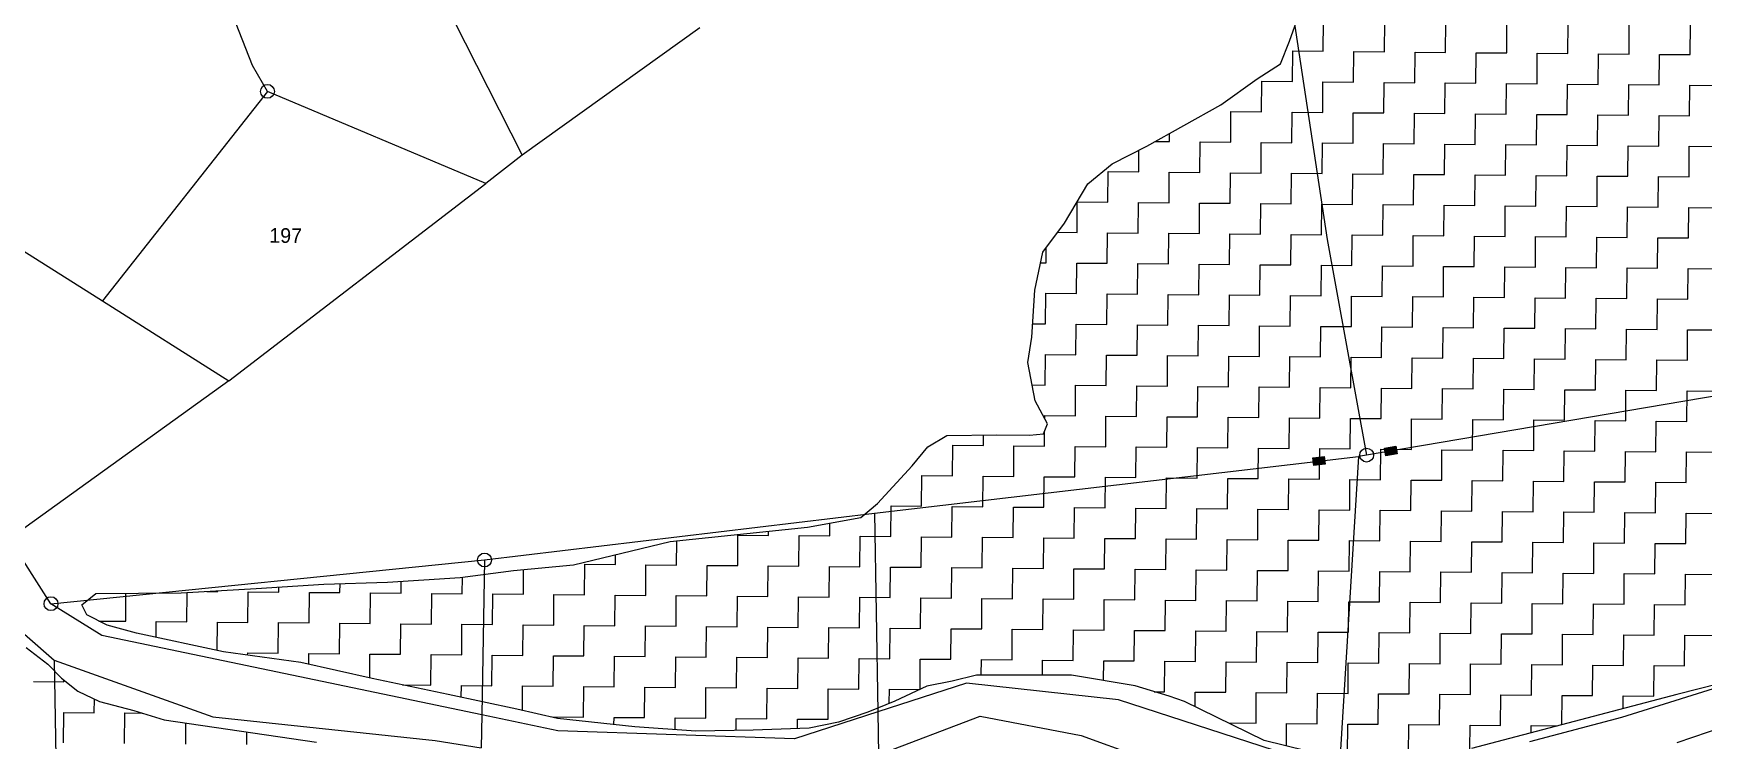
# Model space of a CAD drawing. Header units: metres. Extents: x 286188 to 288650, y 2015524 to 2018848.
# Drawn here: x 286544 to 287074, y 2016161 to 2016385 of the extents above; entities that cross this region are included whole.
import ezdxf
from ezdxf.enums import TextEntityAlignment as Align

# ---------------------------------------------------------------- set-up
doc = ezdxf.new("R2010")
doc.units = ezdxf.units.M
doc.header["$MEASUREMENT"] = 0
for name, color, linetype in [('OTHERS', 1, 'Continuous'), ('POLY_HATCH', 12, 'Continuous'), ('POLY_PARCEL', 6, 'Continuous'), ('POLY_WATER', 4, 'Continuous'), ('TEXT_PARCEL', 7, 'Continuous')]:
    doc.layers.add(name, color=color, linetype=linetype)
doc.styles.add('TEXT_MAP', font='', dxfattribs={"height": 1.8})
doc.styles.get('TEXT_MAP').set_extended_font_data('Kruti Dev 050')

msp = doc.modelspace()

# ---------------------------------------------------------------- hatches: boundary and pattern name
for points in [[(286976.59, 2016251.52), (286976.17, 2016253.98), (286972.62, 2016253.37), (286973.04, 2016250.92)], [(286949.86, 2016250.26), (286950.15, 2016247.79), (286953.72, 2016248.21), (286953.43, 2016250.68)]]:
    msp.add_hatch(color=256).paths.add_polyline_path(points)

# ---------------------------------------------------------------- linework, layer by layer
for points in [[(286972.62, 2016253.37), (286976.17, 2016253.98), (286976.59, 2016251.52), (286973.04, 2016250.92)], [(286953.72, 2016248.21), (286950.15, 2016247.79), (286949.86, 2016250.26), (286953.43, 2016250.68)]]:
    msp.add_lwpolyline(points, close=True)
for centre in [(286618.34, 2016366.5), (286966.91, 2016251.14), (286687.21, 2016217.87), (286549.71, 2016204)]:
    msp.add_circle(centre, 2.2)
at = {"layer": 'OTHERS'}
for p, q in [((286686.35, 2016168.74), (286686.16, 2016158.3)), ((286811.9, 2016169.67), (286812.13, 2016156.07))]:
    msp.add_line(p, q, dxfattribs=at)
at = {"layer": 'POLY_HATCH'}
for p, q in [((286942.44, 2016382.47), (286945.34, 2016390.51)), ((286939.55, 2016375.24), (286942.44, 2016382.47)), ((286932.25, 2016370.47), (286939.55, 2016375.24)), ((286920.7, 2016362.19), (286932.25, 2016370.47)), ((286897.18, 2016349.1), (286920.7, 2016362.19)), ((286886.24, 2016343.55), (286897.18, 2016349.1)), ((286878.52, 2016337.17), (286886.24, 2016343.55)), ((286871.14, 2016324.74), (286878.52, 2016337.17)), ((286864.2, 2016315.52), (286871.14, 2016324.74)), ((286861.67, 2016303.45), (286864.2, 2016315.52)), ((286860.73, 2016288.54), (286861.67, 2016303.45)), ((286859.44, 2016280.49), (286860.73, 2016288.54)), ((286861.76, 2016268.37), (286859.44, 2016280.49)), ((286865.72, 2016261.07), (286861.76, 2016268.37)), ((286860.04, 2016257.5), (286864.48, 2016257.86)), ((286864.48, 2016257.86), (286865.72, 2016261.07)), ((286822.83, 2016247.75), (286827.73, 2016253.75)), ((286827.73, 2016253.75), (286833.82, 2016257.33)), ((286833.82, 2016257.33), (286849.55, 2016257.59)), ((286849.55, 2016257.59), (286860.04, 2016257.5)), ((286811.83, 2016235.75), (286822.83, 2016247.75)), ((286789.57, 2016228.29), (286806.55, 2016231.36)), ((286806.55, 2016231.36), (286811.83, 2016235.75)), ((286746.1, 2016223.76), (286789.57, 2016228.29)), ((286715.37, 2016216.38), (286746.1, 2016223.76)), ((286696.39, 2016214.53), (286715.37, 2016216.38)), ((286614.83, 2016208.82), (286636.23, 2016210.24)), ((286636.23, 2016210.24), (286656.41, 2016210.86)), ((286656.41, 2016210.86), (286679.42, 2016212.27)), ((286679.42, 2016212.27), (286696.39, 2016214.53)), ((286559.51, 2016203.67), (286563.98, 2016207.26)), ((286563.98, 2016207.26), (286591.02, 2016207.42)), ((286591.02, 2016207.42), (286614.83, 2016208.82)), ((286561.1, 2016200.43), (286559.51, 2016203.67)), ((286567.52, 2016197.15), (286561.1, 2016200.43)), ((286576.78, 2016194.64), (286567.52, 2016197.15)), ((286604.38, 2016188.75), (286576.78, 2016194.64)), ((286541.87, 2016190.15), (286548.68, 2016184.85)), ((286548.68, 2016184.85), (286553.07, 2016180.37)), ((286628.96, 2016185.31), (286604.38, 2016188.75)), ((286651.51, 2016180.26), (286628.96, 2016185.31)), ((286553.07, 2016180.37), (286558.28, 2016176.29)), ((286675.67, 2016175.21), (286651.51, 2016180.26)), ((286835.49, 2016179.41), (286827.41, 2016177.87)), ((286843.17, 2016181.35), (286835.49, 2016179.41)), ((286873.32, 2016181.35), (286843.17, 2016181.35)), ((286893.46, 2016177.95), (286873.32, 2016181.35)), ((287079.07, 2016178.69), (287065.32, 2016175.18)), ((286558.28, 2016176.29), (286565.11, 2016173.01)), ((286565.11, 2016173.01), (286575.98, 2016170.08)), ((286697.42, 2016170.57), (286675.67, 2016175.21)), ((286817.28, 2016173.12), (286808.77, 2016169.57)), ((286827.41, 2016177.87), (286817.28, 2016173.12)), ((286904.33, 2016174.62), (286893.46, 2016177.95)), ((286909.15, 2016172.97), (286904.33, 2016174.62)), ((286934.46, 2016160.64), (286909.15, 2016172.97)), ((287065.32, 2016175.18), (287000.2, 2016158.03)), ((286575.98, 2016170.08), (286585.64, 2016167.17)), ((286710.3, 2016167.63), (286697.42, 2016170.57)), ((286734.89, 2016164.99), (286710.3, 2016167.63)), ((286808.77, 2016169.57), (286799.46, 2016166.43)), ((286585.64, 2016167.17), (286633.91, 2016160.12)), ((286754.25, 2016163.61), (286734.89, 2016164.99)), ((286772.41, 2016163.85), (286754.25, 2016163.61)), ((286790.17, 2016164.49), (286772.41, 2016163.85)), ((286799.46, 2016166.43), (286790.17, 2016164.49)), ((286947.75, 2016157.29), (286934.46, 2016160.64))]:
    msp.add_line(p, q, dxfattribs=at)
at = {"layer": 'POLY_HATCH', "linetype": 'Continuous'}
for p, q in [((286953.16, 2016379.22), (286953.25, 2016388.91)), ((286972.55, 2016379.04), (286972.64, 2016388.74)), ((286991.94, 2016378.87), (286992.03, 2016388.56)), ((287011.33, 2016378.69), (287011.42, 2016388.39)), ((287030.72, 2016378.52), (287030.81, 2016388.21)), ((287050.11, 2016378.34), (287050.2, 2016388.04)), ((287069.5, 2016378.17), (287069.59, 2016387.86)), ((286943.38, 2016369.61), (286943.47, 2016379.31)), ((286943.47, 2016379.31), (286953.16, 2016379.22)), ((286962.77, 2016369.44), (286962.86, 2016379.13)), ((286962.86, 2016379.13), (286972.55, 2016379.04)), ((286982.16, 2016369.26), (286982.25, 2016378.96)), ((286982.25, 2016378.96), (286991.94, 2016378.87)), ((287001.55, 2016369.09), (287001.63, 2016378.78)), ((287001.63, 2016378.78), (287011.33, 2016378.69)), ((287020.94, 2016368.91), (287021.02, 2016378.6)), ((287021.02, 2016378.6), (287030.72, 2016378.52)), ((287040.33, 2016368.73), (287040.41, 2016378.43)), ((287040.41, 2016378.43), (287050.11, 2016378.34)), ((287059.72, 2016368.56), (287059.8, 2016378.25)), ((287059.8, 2016378.25), (287069.5, 2016378.17)), ((286933.6, 2016360), (286933.68, 2016369.7)), ((286933.68, 2016369.7), (286943.38, 2016369.61)), ((286952.99, 2016359.83), (286953.07, 2016369.52)), ((286953.07, 2016369.52), (286962.77, 2016369.44)), ((286972.38, 2016359.65), (286972.46, 2016369.35)), ((286972.46, 2016369.35), (286982.16, 2016369.26)), ((286991.76, 2016359.48), (286991.85, 2016369.17)), ((286991.85, 2016369.17), (287001.55, 2016369.09)), ((287011.15, 2016359.3), (287011.24, 2016369)), ((287011.24, 2016369), (287020.94, 2016368.91)), ((287030.54, 2016359.13), (287030.63, 2016368.82)), ((287030.63, 2016368.82), (287040.33, 2016368.73)), ((287049.93, 2016358.95), (287050.02, 2016368.65)), ((287050.02, 2016368.65), (287059.72, 2016368.56)), ((287069.32, 2016358.78), (287069.41, 2016368.47)), ((287069.41, 2016368.47), (287079.11, 2016368.38)), ((286923.81, 2016350.4), (286923.9, 2016360.09)), ((286923.9, 2016360.09), (286933.6, 2016360)), ((286943.2, 2016350.22), (286943.29, 2016359.92)), ((286943.29, 2016359.92), (286952.99, 2016359.83)), ((286962.59, 2016350.05), (286962.68, 2016359.74)), ((286962.68, 2016359.74), (286972.38, 2016359.65)), ((286981.98, 2016349.87), (286982.07, 2016359.57)), ((286982.07, 2016359.57), (286991.76, 2016359.48)), ((287001.37, 2016349.7), (287001.46, 2016359.39)), ((287001.46, 2016359.39), (287011.15, 2016359.3)), ((287020.76, 2016349.52), (287020.85, 2016359.22)), ((287020.85, 2016359.22), (287030.54, 2016359.13)), ((287040.15, 2016349.35), (287040.24, 2016359.04)), ((287040.24, 2016359.04), (287049.93, 2016358.95)), ((287059.54, 2016349.17), (287059.63, 2016358.86)), ((287059.63, 2016358.86), (287069.32, 2016358.78)), ((286904.42, 2016350.57), (286904.45, 2016353.14)), ((286894.64, 2016340.96), (286894.7, 2016347.84)), ((286899.9, 2016350.61), (286904.42, 2016350.57)), ((286914.03, 2016340.79), (286914.12, 2016350.48)), ((286914.12, 2016350.48), (286923.81, 2016350.4)), ((286933.42, 2016340.61), (286933.51, 2016350.31)), ((286933.51, 2016350.31), (286943.2, 2016350.22)), ((286952.81, 2016340.44), (286952.9, 2016350.13)), ((286952.9, 2016350.13), (286962.59, 2016350.05)), ((286972.2, 2016340.26), (286972.29, 2016349.96)), ((286972.29, 2016349.96), (286981.98, 2016349.87)), ((286991.59, 2016340.09), (286991.68, 2016349.78)), ((286991.68, 2016349.78), (287001.37, 2016349.7)), ((287010.98, 2016339.91), (287011.07, 2016349.61)), ((287011.07, 2016349.61), (287020.76, 2016349.52)), ((287030.37, 2016339.74), (287030.46, 2016349.43)), ((287030.46, 2016349.43), (287040.15, 2016349.35)), ((287049.76, 2016339.56), (287049.85, 2016349.26)), ((287049.85, 2016349.26), (287059.54, 2016349.17)), ((287069.15, 2016339.39), (287069.24, 2016349.08)), ((287069.24, 2016349.08), (287078.93, 2016348.99)), ((286884.86, 2016331.36), (286884.95, 2016341.05)), ((286884.95, 2016341.05), (286894.64, 2016340.96)), ((286904.25, 2016331.18), (286904.34, 2016340.88)), ((286904.34, 2016340.88), (286914.03, 2016340.79)), ((286923.64, 2016331.01), (286923.73, 2016340.7)), ((286923.73, 2016340.7), (286933.42, 2016340.61)), ((286943.03, 2016330.83), (286943.12, 2016340.53)), ((286943.12, 2016340.53), (286952.81, 2016340.44)), ((286962.42, 2016330.66), (286962.51, 2016340.35)), ((286962.51, 2016340.35), (286972.2, 2016340.26)), ((286981.81, 2016330.48), (286981.89, 2016340.18)), ((286981.89, 2016340.18), (286991.59, 2016340.09)), ((287001.2, 2016330.31), (287001.28, 2016340)), ((287001.28, 2016340), (287010.98, 2016339.91)), ((287020.59, 2016330.13), (287020.67, 2016339.83)), ((287020.67, 2016339.83), (287030.37, 2016339.74)), ((287039.98, 2016329.96), (287040.06, 2016339.65)), ((287040.06, 2016339.65), (287049.76, 2016339.56)), ((287059.37, 2016329.78), (287059.45, 2016339.48)), ((287059.45, 2016339.48), (287069.15, 2016339.39)), ((286875.08, 2016321.75), (286875.16, 2016331.44)), ((286875.16, 2016331.44), (286884.86, 2016331.36)), ((286894.47, 2016321.57), (286894.55, 2016331.27)), ((286894.55, 2016331.27), (286904.25, 2016331.18)), ((286913.86, 2016321.4), (286913.94, 2016331.09)), ((286913.94, 2016331.09), (286923.64, 2016331.01)), ((286933.25, 2016321.22), (286933.33, 2016330.92)), ((286933.33, 2016330.92), (286943.03, 2016330.83)), ((286952.64, 2016321.05), (286952.72, 2016330.74)), ((286952.72, 2016330.74), (286962.42, 2016330.66)), ((286972.02, 2016320.87), (286972.11, 2016330.57)), ((286972.11, 2016330.57), (286981.81, 2016330.48)), ((286991.41, 2016320.7), (286991.5, 2016330.39)), ((286991.5, 2016330.39), (287001.2, 2016330.31)), ((287010.8, 2016320.52), (287010.89, 2016330.22)), ((287010.89, 2016330.22), (287020.59, 2016330.13)), ((287030.19, 2016320.35), (287030.28, 2016330.04)), ((287030.28, 2016330.04), (287039.98, 2016329.96)), ((287049.58, 2016320.17), (287049.67, 2016329.87)), ((287049.67, 2016329.87), (287059.37, 2016329.78)), ((287068.97, 2016320), (287069.06, 2016329.69)), ((287069.06, 2016329.69), (287078.76, 2016329.61)), ((286868.93, 2016321.81), (286875.08, 2016321.75)), ((286884.68, 2016311.97), (286884.77, 2016321.66)), ((286884.77, 2016321.66), (286894.47, 2016321.57)), ((286904.07, 2016311.79), (286904.16, 2016321.49)), ((286904.16, 2016321.49), (286913.86, 2016321.4)), ((286923.46, 2016311.62), (286923.55, 2016321.31)), ((286923.55, 2016321.31), (286933.25, 2016321.22)), ((286865.29, 2016312.14), (286865.34, 2016317.04)), ((286942.85, 2016311.44), (286942.94, 2016321.14)), ((286942.94, 2016321.14), (286952.64, 2016321.05)), ((286962.24, 2016311.27), (286962.33, 2016320.96)), ((286962.33, 2016320.96), (286972.02, 2016320.87)), ((286981.63, 2016311.09), (286981.72, 2016320.79)), ((286981.72, 2016320.79), (286991.41, 2016320.7)), ((287001.02, 2016310.92), (287001.11, 2016320.61)), ((287001.11, 2016320.61), (287010.8, 2016320.52)), ((287020.41, 2016310.74), (287020.5, 2016320.44)), ((287020.5, 2016320.44), (287030.19, 2016320.35)), ((287039.8, 2016310.57), (287039.89, 2016320.26)), ((287039.89, 2016320.26), (287049.58, 2016320.17)), ((287059.19, 2016310.39), (287059.28, 2016320.09)), ((287059.28, 2016320.09), (287068.97, 2016320)), ((286863.49, 2016312.16), (286865.29, 2016312.14)), ((286874.9, 2016302.36), (286874.99, 2016312.05)), ((286874.99, 2016312.05), (286884.68, 2016311.97)), ((286894.29, 2016302.18), (286894.38, 2016311.88)), ((286894.38, 2016311.88), (286904.07, 2016311.79)), ((286913.68, 2016302.01), (286913.77, 2016311.7)), ((286913.77, 2016311.7), (286923.46, 2016311.62)), ((286933.07, 2016301.83), (286933.16, 2016311.53)), ((286933.16, 2016311.53), (286942.85, 2016311.44)), ((286952.46, 2016301.66), (286952.55, 2016311.35)), ((286952.55, 2016311.35), (286962.24, 2016311.27)), ((286971.85, 2016301.48), (286971.94, 2016311.18)), ((286971.94, 2016311.18), (286981.63, 2016311.09)), ((286991.24, 2016301.31), (286991.33, 2016311)), ((286991.33, 2016311), (287001.02, 2016310.92)), ((287010.63, 2016301.13), (287010.72, 2016310.83)), ((287010.72, 2016310.83), (287020.41, 2016310.74)), ((287030.02, 2016300.96), (287030.11, 2016310.65)), ((287030.11, 2016310.65), (287039.8, 2016310.57)), ((287049.41, 2016300.78), (287049.5, 2016310.48)), ((287049.5, 2016310.48), (287059.19, 2016310.39)), ((287068.8, 2016300.61), (287068.89, 2016310.3)), ((287068.89, 2016310.3), (287078.58, 2016310.22)), ((286865.12, 2016292.75), (286865.21, 2016302.45)), ((286865.21, 2016302.45), (286874.9, 2016302.36)), ((286884.51, 2016292.58), (286884.6, 2016302.27)), ((286884.6, 2016302.27), (286894.29, 2016302.18)), ((286903.9, 2016292.4), (286903.99, 2016302.1)), ((286903.99, 2016302.1), (286913.68, 2016302.01)), ((286923.29, 2016292.23), (286923.38, 2016301.92)), ((286923.38, 2016301.92), (286933.07, 2016301.83)), ((286942.68, 2016292.05), (286942.77, 2016301.75)), ((286942.77, 2016301.75), (286952.46, 2016301.66)), ((286962.07, 2016291.88), (286962.15, 2016301.57)), ((286962.15, 2016301.57), (286971.85, 2016301.48)), ((286981.46, 2016291.7), (286981.54, 2016301.4)), ((286981.54, 2016301.4), (286991.24, 2016301.31)), ((287000.85, 2016291.53), (287000.93, 2016301.22)), ((287000.93, 2016301.22), (287010.63, 2016301.13)), ((287020.24, 2016291.35), (287020.32, 2016301.05)), ((287020.32, 2016301.05), (287030.02, 2016300.96)), ((287039.63, 2016291.18), (287039.71, 2016300.87)), ((287039.71, 2016300.87), (287049.41, 2016300.78)), ((287059.02, 2016291), (287059.1, 2016300.7)), ((287059.1, 2016300.7), (287068.8, 2016300.61)), ((286861, 2016292.79), (286865.12, 2016292.75)), ((286874.73, 2016282.97), (286874.81, 2016292.67)), ((286874.81, 2016292.67), (286884.51, 2016292.58)), ((286894.12, 2016282.8), (286894.2, 2016292.49)), ((286894.2, 2016292.49), (286903.9, 2016292.4)), ((286913.51, 2016282.62), (286913.59, 2016292.31)), ((286913.59, 2016292.31), (286923.29, 2016292.23)), ((286932.9, 2016282.44), (286932.98, 2016292.14)), ((286932.98, 2016292.14), (286942.68, 2016292.05)), ((286952.28, 2016282.27), (286952.37, 2016291.96)), ((286952.37, 2016291.96), (286962.07, 2016291.88)), ((286971.67, 2016282.09), (286971.76, 2016291.79)), ((286971.76, 2016291.79), (286981.46, 2016291.7)), ((286991.06, 2016281.92), (286991.15, 2016291.61)), ((286991.15, 2016291.61), (287000.85, 2016291.53)), ((287010.45, 2016281.74), (287010.54, 2016291.44)), ((287010.54, 2016291.44), (287020.24, 2016291.35)), ((287029.84, 2016281.57), (287029.93, 2016291.26)), ((287029.93, 2016291.26), (287039.63, 2016291.18)), ((287049.23, 2016281.39), (287049.32, 2016291.09)), ((287049.32, 2016291.09), (287059.02, 2016291)), ((287068.62, 2016281.22), (287068.71, 2016290.91)), ((287068.71, 2016290.91), (287078.41, 2016290.83)), ((286864.94, 2016273.36), (286865.03, 2016283.06)), ((286865.03, 2016283.06), (286874.73, 2016282.97)), ((286884.33, 2016273.19), (286884.42, 2016282.88)), ((286884.42, 2016282.88), (286894.12, 2016282.8)), ((286903.72, 2016273.01), (286903.81, 2016282.71)), ((286903.81, 2016282.71), (286913.51, 2016282.62)), ((286923.11, 2016272.84), (286923.2, 2016282.53)), ((286923.2, 2016282.53), (286932.9, 2016282.44)), ((286942.5, 2016272.66), (286942.59, 2016282.36)), ((286942.59, 2016282.36), (286952.28, 2016282.27)), ((286961.89, 2016272.49), (286961.98, 2016282.18)), ((286961.98, 2016282.18), (286971.67, 2016282.09)), ((286981.28, 2016272.31), (286981.37, 2016282.01)), ((286981.37, 2016282.01), (286991.06, 2016281.92)), ((287000.67, 2016272.14), (287000.76, 2016281.83)), ((287000.76, 2016281.83), (287010.45, 2016281.74)), ((287020.06, 2016271.96), (287020.15, 2016281.66)), ((287020.15, 2016281.66), (287029.84, 2016281.57)), ((287039.45, 2016271.79), (287039.54, 2016281.48)), ((287039.54, 2016281.48), (287049.23, 2016281.39)), ((287058.84, 2016271.61), (287058.93, 2016281.31)), ((287058.93, 2016281.31), (287068.62, 2016281.22)), ((286860.8, 2016273.4), (286864.94, 2016273.36)), ((286874.55, 2016263.58), (286874.64, 2016273.28)), ((286874.64, 2016273.28), (286884.33, 2016273.19)), ((286893.94, 2016263.41), (286894.03, 2016273.1)), ((286894.03, 2016273.1), (286903.72, 2016273.01)), ((286913.33, 2016263.23), (286913.42, 2016272.93)), ((286913.42, 2016272.93), (286923.11, 2016272.84)), ((286932.72, 2016263.06), (286932.81, 2016272.75)), ((286932.81, 2016272.75), (286942.5, 2016272.66)), ((286952.11, 2016262.88), (286952.2, 2016272.57)), ((286952.2, 2016272.57), (286961.89, 2016272.49)), ((286971.5, 2016262.7), (286971.59, 2016272.4)), ((286971.59, 2016272.4), (286981.28, 2016272.31)), ((286990.89, 2016262.53), (286990.98, 2016272.22)), ((286990.98, 2016272.22), (287000.67, 2016272.14)), ((287010.28, 2016262.35), (287010.37, 2016272.05)), ((287010.37, 2016272.05), (287020.06, 2016271.96)), ((287029.67, 2016262.18), (287029.76, 2016271.87)), ((287029.76, 2016271.87), (287039.45, 2016271.79)), ((287049.06, 2016262), (287049.15, 2016271.7)), ((287049.15, 2016271.7), (287058.84, 2016271.61)), ((287068.45, 2016261.83), (287068.54, 2016271.52)), ((287068.54, 2016271.52), (287078.23, 2016271.44)), ((286864.85, 2016262.68), (286864.86, 2016263.67)), ((286864.86, 2016263.67), (286874.55, 2016263.58)), ((286884.16, 2016253.8), (286884.25, 2016263.49)), ((286884.25, 2016263.49), (286893.94, 2016263.41)), ((286903.55, 2016253.62), (286903.64, 2016263.32)), ((286903.64, 2016263.32), (286913.33, 2016263.23)), ((286922.94, 2016253.45), (286923.03, 2016263.14)), ((286923.03, 2016263.14), (286932.72, 2016263.06)), ((286942.33, 2016253.27), (286942.41, 2016262.97)), ((286942.41, 2016262.97), (286952.11, 2016262.88)), ((286864.77, 2016253.97), (286864.81, 2016258.71)), ((286961.72, 2016253.1), (286961.8, 2016262.79)), ((286961.8, 2016262.79), (286971.5, 2016262.7)), ((286981.11, 2016252.92), (286981.19, 2016262.62)), ((286981.19, 2016262.62), (286990.89, 2016262.53)), ((287000.5, 2016252.75), (287000.58, 2016262.44)), ((287000.58, 2016262.44), (287010.28, 2016262.35)), ((287019.89, 2016252.57), (287019.97, 2016262.27)), ((287019.97, 2016262.27), (287029.67, 2016262.18)), ((287039.28, 2016252.4), (287039.36, 2016262.09)), ((287039.36, 2016262.09), (287049.06, 2016262)), ((287058.67, 2016252.22), (287058.75, 2016261.92)), ((287058.75, 2016261.92), (287068.45, 2016261.83)), ((286835.6, 2016244.54), (286835.68, 2016254.24)), ((286835.68, 2016254.24), (286845.38, 2016254.15)), ((286845.38, 2016254.15), (286845.41, 2016257.52)), ((286854.99, 2016244.37), (286855.07, 2016254.06)), ((286855.07, 2016254.06), (286864.77, 2016253.97)), ((286874.38, 2016244.19), (286874.46, 2016253.89)), ((286874.46, 2016253.89), (286884.16, 2016253.8)), ((286893.77, 2016244.02), (286893.85, 2016253.71)), ((286893.85, 2016253.71), (286903.55, 2016253.62)), ((286913.16, 2016243.84), (286913.24, 2016253.54)), ((286913.24, 2016253.54), (286922.94, 2016253.45)), ((286932.54, 2016243.67), (286932.63, 2016253.36)), ((286932.63, 2016253.36), (286942.33, 2016253.27)), ((286951.93, 2016243.49), (286952.02, 2016253.19)), ((286952.02, 2016253.19), (286961.72, 2016253.1)), ((286971.32, 2016243.32), (286971.41, 2016253.01)), ((286971.41, 2016253.01), (286981.11, 2016252.92)), ((286990.71, 2016243.14), (286990.8, 2016252.83)), ((286990.8, 2016252.83), (287000.5, 2016252.75)), ((287010.1, 2016242.96), (287010.19, 2016252.66)), ((287010.19, 2016252.66), (287019.89, 2016252.57)), ((287029.49, 2016242.79), (287029.58, 2016252.48)), ((287029.58, 2016252.48), (287039.28, 2016252.4)), ((287048.88, 2016242.61), (287048.97, 2016252.31)), ((287048.97, 2016252.31), (287058.67, 2016252.22)), ((287068.27, 2016242.44), (287068.36, 2016252.13)), ((287068.36, 2016252.13), (287078.06, 2016252.05)), ((286825.81, 2016234.93), (286825.9, 2016244.63)), ((286825.9, 2016244.63), (286835.6, 2016244.54)), ((286845.2, 2016234.76), (286845.29, 2016244.45)), ((286845.29, 2016244.45), (286854.99, 2016244.37)), ((286864.59, 2016234.58), (286864.68, 2016244.28)), ((286864.68, 2016244.28), (286874.38, 2016244.19)), ((286883.98, 2016234.41), (286884.07, 2016244.1)), ((286884.07, 2016244.1), (286893.77, 2016244.02)), ((286903.37, 2016234.23), (286903.46, 2016243.93)), ((286903.46, 2016243.93), (286913.16, 2016243.84)), ((286922.76, 2016234.06), (286922.85, 2016243.75)), ((286922.85, 2016243.75), (286932.54, 2016243.67)), ((286942.15, 2016233.88), (286942.24, 2016243.58)), ((286942.24, 2016243.58), (286951.93, 2016243.49)), ((286961.54, 2016233.71), (286961.63, 2016243.4)), ((286961.63, 2016243.4), (286971.32, 2016243.32)), ((286980.93, 2016233.53), (286981.02, 2016243.23)), ((286981.02, 2016243.23), (286990.71, 2016243.14)), ((287000.32, 2016233.36), (287000.41, 2016243.05)), ((287000.41, 2016243.05), (287010.1, 2016242.96)), ((287019.71, 2016233.18), (287019.8, 2016242.88)), ((287019.8, 2016242.88), (287029.49, 2016242.79)), ((287039.1, 2016233.01), (287039.19, 2016242.7)), ((287039.19, 2016242.7), (287048.88, 2016242.61)), ((287058.49, 2016232.83), (287058.58, 2016242.53)), ((287058.58, 2016242.53), (287068.27, 2016242.44)), ((286816.03, 2016225.33), (286816.12, 2016235.02)), ((286816.12, 2016235.02), (286825.81, 2016234.93)), ((286835.42, 2016225.15), (286835.51, 2016234.85)), ((286835.51, 2016234.85), (286845.2, 2016234.76)), ((286854.81, 2016224.98), (286854.9, 2016234.67)), ((286854.9, 2016234.67), (286864.59, 2016234.58)), ((286874.2, 2016224.8), (286874.29, 2016234.5)), ((286874.29, 2016234.5), (286883.98, 2016234.41)), ((286893.59, 2016224.63), (286893.68, 2016234.32)), ((286893.68, 2016234.32), (286903.37, 2016234.23)), ((286912.98, 2016224.45), (286913.07, 2016234.15)), ((286913.07, 2016234.15), (286922.76, 2016234.06)), ((286932.37, 2016224.28), (286932.46, 2016233.97)), ((286932.46, 2016233.97), (286942.15, 2016233.88)), ((286951.76, 2016224.1), (286951.85, 2016233.8)), ((286951.85, 2016233.8), (286961.54, 2016233.71)), ((286971.15, 2016223.93), (286971.24, 2016233.62)), ((286971.24, 2016233.62), (286980.93, 2016233.53)), ((286990.54, 2016223.75), (286990.63, 2016233.45)), ((286990.63, 2016233.45), (287000.32, 2016233.36)), ((287009.93, 2016223.58), (287010.02, 2016233.27)), ((287010.02, 2016233.27), (287019.71, 2016233.18)), ((287029.32, 2016223.4), (287029.41, 2016233.09)), ((287029.41, 2016233.09), (287039.1, 2016233.01)), ((287048.71, 2016223.22), (287048.8, 2016232.92)), ((287048.8, 2016232.92), (287058.49, 2016232.83)), ((287068.1, 2016223.05), (287068.19, 2016232.74)), ((287068.19, 2016232.74), (287077.88, 2016232.66)), ((286777.25, 2016225.68), (286777.26, 2016227.01)), ((286796.64, 2016225.5), (286796.68, 2016229.58)), ((286748.08, 2016216.24), (286748.15, 2016223.97)), ((286767.47, 2016216.07), (286767.56, 2016225.76)), ((286767.56, 2016225.76), (286777.25, 2016225.68)), ((286786.86, 2016215.89), (286786.95, 2016225.59)), ((286786.95, 2016225.59), (286796.64, 2016225.5)), ((286806.25, 2016215.72), (286806.34, 2016225.41)), ((286806.34, 2016225.41), (286816.03, 2016225.33)), ((286825.64, 2016215.54), (286825.73, 2016225.24)), ((286825.73, 2016225.24), (286835.42, 2016225.15)), ((286845.03, 2016215.37), (286845.12, 2016225.06)), ((286845.12, 2016225.06), (286854.81, 2016224.98)), ((286864.42, 2016215.19), (286864.51, 2016224.89)), ((286864.51, 2016224.89), (286874.2, 2016224.8)), ((286883.81, 2016215.02), (286883.9, 2016224.71)), ((286883.9, 2016224.71), (286893.59, 2016224.63)), ((286903.2, 2016214.84), (286903.29, 2016224.54)), ((286903.29, 2016224.54), (286912.98, 2016224.45)), ((286922.59, 2016214.67), (286922.67, 2016224.36)), ((286922.67, 2016224.36), (286932.37, 2016224.28)), ((286941.98, 2016214.49), (286942.06, 2016224.19)), ((286942.06, 2016224.19), (286951.76, 2016224.1)), ((286961.37, 2016214.32), (286961.45, 2016224.01)), ((286961.45, 2016224.01), (286971.15, 2016223.93)), ((286980.76, 2016214.14), (286980.84, 2016223.84)), ((286980.84, 2016223.84), (286990.54, 2016223.75)), ((287000.15, 2016213.97), (287000.23, 2016223.66)), ((287000.23, 2016223.66), (287009.93, 2016223.58)), ((287019.54, 2016213.79), (287019.62, 2016223.49)), ((287019.62, 2016223.49), (287029.32, 2016223.4)), ((287038.93, 2016213.62), (287039.01, 2016223.31)), ((287039.01, 2016223.31), (287048.71, 2016223.22)), ((287058.32, 2016213.44), (287058.4, 2016223.14)), ((287058.4, 2016223.14), (287068.1, 2016223.05)), ((286718.91, 2016206.81), (286719, 2016216.51)), ((286719, 2016216.51), (286728.69, 2016216.42)), ((286728.69, 2016216.42), (286728.72, 2016219.58)), ((286738.3, 2016206.64), (286738.39, 2016216.33)), ((286738.39, 2016216.33), (286748.08, 2016216.24)), ((286757.69, 2016206.46), (286757.78, 2016216.16)), ((286757.78, 2016216.16), (286767.47, 2016216.07)), ((286777.08, 2016206.29), (286777.16, 2016215.98)), ((286777.16, 2016215.98), (286786.86, 2016215.89)), ((286796.47, 2016206.11), (286796.55, 2016215.81)), ((286796.55, 2016215.81), (286806.25, 2016215.72)), ((286815.86, 2016205.94), (286815.94, 2016215.63)), ((286815.94, 2016215.63), (286825.64, 2016215.54)), ((286835.25, 2016205.76), (286835.33, 2016215.46)), ((286835.33, 2016215.46), (286845.03, 2016215.37)), ((286854.64, 2016205.59), (286854.72, 2016215.28)), ((286854.72, 2016215.28), (286864.42, 2016215.19)), ((286641.35, 2016207.51), (286641.38, 2016210.4)), ((286660.74, 2016207.34), (286660.77, 2016211.13)), ((286680.13, 2016207.16), (286680.18, 2016212.37)), ((286699.52, 2016206.99), (286699.59, 2016214.84)), ((286874.03, 2016205.41), (286874.11, 2016215.11)), ((286874.11, 2016215.11), (286883.81, 2016215.02)), ((286893.42, 2016205.24), (286893.5, 2016214.93)), ((286893.5, 2016214.93), (286903.2, 2016214.84)), ((286912.8, 2016205.06), (286912.89, 2016214.76)), ((286912.89, 2016214.76), (286922.59, 2016214.67)), ((286932.19, 2016204.89), (286932.28, 2016214.58)), ((286932.28, 2016214.58), (286941.98, 2016214.49)), ((286951.58, 2016204.71), (286951.67, 2016214.41)), ((286951.67, 2016214.41), (286961.37, 2016214.32)), ((286970.97, 2016204.54), (286971.06, 2016214.23)), ((286971.06, 2016214.23), (286980.76, 2016214.14)), ((286990.36, 2016204.36), (286990.45, 2016214.06)), ((286990.45, 2016214.06), (287000.15, 2016213.97)), ((287009.75, 2016204.19), (287009.84, 2016213.88)), ((287009.84, 2016213.88), (287019.54, 2016213.79)), ((287029.14, 2016204.01), (287029.23, 2016213.71)), ((287029.23, 2016213.71), (287038.93, 2016213.62)), ((287048.53, 2016203.84), (287048.62, 2016213.53)), ((287048.62, 2016213.53), (287058.32, 2016213.44)), ((287067.92, 2016203.66), (287068.01, 2016213.35)), ((287068.01, 2016213.35), (287077.7, 2016213.27)), ((286573.4, 2016198.43), (286573.48, 2016207.32)), ((286592.79, 2016198.26), (286592.87, 2016207.53)), ((286599.13, 2016207.89), (286602.57, 2016207.86)), ((286602.57, 2016207.86), (286602.57, 2016208.1)), ((286612.18, 2016198.08), (286612.26, 2016207.78)), ((286612.26, 2016207.78), (286621.96, 2016207.69)), ((286621.96, 2016207.69), (286621.97, 2016209.29)), ((286631.57, 2016197.91), (286631.65, 2016207.6)), ((286631.65, 2016207.6), (286641.35, 2016207.51)), ((286650.96, 2016197.73), (286651.04, 2016207.43)), ((286651.04, 2016207.43), (286660.74, 2016207.34)), ((286670.35, 2016197.56), (286670.43, 2016207.25)), ((286670.43, 2016207.25), (286680.13, 2016207.16)), ((286689.74, 2016197.38), (286689.82, 2016207.08)), ((286689.82, 2016207.08), (286699.52, 2016206.99)), ((286709.13, 2016197.21), (286709.21, 2016206.9)), ((286709.21, 2016206.9), (286718.91, 2016206.81)), ((286728.52, 2016197.03), (286728.6, 2016206.73)), ((286728.6, 2016206.73), (286738.3, 2016206.64)), ((286747.91, 2016196.86), (286747.99, 2016206.55)), ((286747.99, 2016206.55), (286757.69, 2016206.46)), ((286767.29, 2016196.68), (286767.38, 2016206.37)), ((286767.38, 2016206.37), (286777.08, 2016206.29)), ((286786.68, 2016196.5), (286786.77, 2016206.2)), ((286786.77, 2016206.2), (286796.47, 2016206.11)), ((286806.07, 2016196.33), (286806.16, 2016206.02)), ((286806.16, 2016206.02), (286815.86, 2016205.94)), ((286825.46, 2016196.15), (286825.55, 2016205.85)), ((286825.55, 2016205.85), (286835.25, 2016205.76)), ((286844.85, 2016195.98), (286844.94, 2016205.67)), ((286844.94, 2016205.67), (286854.64, 2016205.59)), ((286864.24, 2016195.8), (286864.33, 2016205.5)), ((286864.33, 2016205.5), (286874.03, 2016205.41)), ((286883.63, 2016195.63), (286883.72, 2016205.32)), ((286883.72, 2016205.32), (286893.42, 2016205.24)), ((286903.02, 2016195.45), (286903.11, 2016205.15)), ((286903.11, 2016205.15), (286912.8, 2016205.06)), ((286922.41, 2016195.28), (286922.5, 2016204.97)), ((286922.5, 2016204.97), (286932.19, 2016204.89)), ((286941.8, 2016195.1), (286941.89, 2016204.8)), ((286941.89, 2016204.8), (286951.58, 2016204.71)), ((286961.19, 2016194.93), (286961.28, 2016204.62)), ((286961.28, 2016204.62), (286970.97, 2016204.54)), ((286980.58, 2016194.75), (286980.67, 2016204.45)), ((286980.67, 2016204.45), (286990.36, 2016204.36)), ((286999.97, 2016194.58), (287000.06, 2016204.27)), ((287000.06, 2016204.27), (287009.75, 2016204.19)), ((287019.36, 2016194.4), (287019.45, 2016204.1)), ((287019.45, 2016204.1), (287029.14, 2016204.01)), ((287038.75, 2016194.23), (287038.84, 2016203.92)), ((287038.84, 2016203.92), (287048.53, 2016203.84)), ((287058.14, 2016194.05), (287058.23, 2016203.75)), ((287058.23, 2016203.75), (287067.92, 2016203.66)), ((286564.86, 2016198.51), (286573.4, 2016198.43)), ((286583.05, 2016193.31), (286583.09, 2016198.34)), ((286583.09, 2016198.34), (286592.79, 2016198.26)), ((286602.4, 2016189.18), (286602.48, 2016198.17)), ((286602.48, 2016198.17), (286612.18, 2016198.08)), ((286621.78, 2016188.3), (286621.87, 2016197.99)), ((286621.87, 2016197.99), (286631.57, 2016197.91)), ((286641.17, 2016188.12), (286641.26, 2016197.82)), ((286641.26, 2016197.82), (286650.96, 2016197.73)), ((286660.56, 2016187.95), (286660.65, 2016197.64)), ((286660.65, 2016197.64), (286670.35, 2016197.56)), ((286679.95, 2016187.77), (286680.04, 2016197.47)), ((286680.04, 2016197.47), (286689.74, 2016197.38)), ((286699.34, 2016187.6), (286699.43, 2016197.29)), ((286699.43, 2016197.29), (286709.13, 2016197.21)), ((286718.73, 2016187.42), (286718.82, 2016197.12)), ((286718.82, 2016197.12), (286728.52, 2016197.03)), ((286738.12, 2016187.25), (286738.21, 2016196.94)), ((286738.21, 2016196.94), (286747.91, 2016196.86)), ((286757.51, 2016187.07), (286757.6, 2016196.77)), ((286757.6, 2016196.77), (286767.29, 2016196.68)), ((286776.9, 2016186.9), (286776.99, 2016196.59)), ((286776.99, 2016196.59), (286786.68, 2016196.5)), ((286796.29, 2016186.72), (286796.38, 2016196.42)), ((286796.38, 2016196.42), (286806.07, 2016196.33)), ((286815.68, 2016186.55), (286815.77, 2016196.24)), ((286815.77, 2016196.24), (286825.46, 2016196.15)), ((286835.07, 2016186.37), (286835.16, 2016196.07)), ((286835.16, 2016196.07), (286844.85, 2016195.98)), ((286854.46, 2016186.2), (286854.55, 2016195.89)), ((286854.55, 2016195.89), (286864.24, 2016195.8)), ((286873.85, 2016186.02), (286873.94, 2016195.72)), ((286873.94, 2016195.72), (286883.63, 2016195.63)), ((286893.24, 2016185.85), (286893.33, 2016195.54)), ((286893.33, 2016195.54), (286903.02, 2016195.45)), ((286912.63, 2016185.67), (286912.72, 2016195.37)), ((286912.72, 2016195.37), (286922.41, 2016195.28)), ((286932.02, 2016185.5), (286932.11, 2016195.19)), ((286932.11, 2016195.19), (286941.8, 2016195.1)), ((286951.41, 2016185.32), (286951.5, 2016195.02)), ((286951.5, 2016195.02), (286961.19, 2016194.93)), ((286970.8, 2016185.15), (286970.89, 2016194.84)), ((286970.89, 2016194.84), (286980.58, 2016194.75)), ((286990.19, 2016184.97), (286990.28, 2016194.67)), ((286990.28, 2016194.67), (286999.97, 2016194.58)), ((287009.58, 2016184.8), (287009.67, 2016194.49)), ((287009.67, 2016194.49), (287019.36, 2016194.4)), ((287028.97, 2016184.62), (287029.06, 2016194.32)), ((287029.06, 2016194.32), (287038.75, 2016194.23)), ((287048.36, 2016184.45), (287048.45, 2016194.14)), ((287048.45, 2016194.14), (287058.14, 2016194.05)), ((287067.75, 2016184.27), (287067.83, 2016193.97)), ((287067.83, 2016193.97), (287077.53, 2016193.88)), ((286612.08, 2016187.67), (286612.09, 2016188.39)), ((286612.09, 2016188.39), (286621.78, 2016188.3)), ((286631.45, 2016184.75), (286631.48, 2016188.21)), ((286631.48, 2016188.21), (286641.17, 2016188.12)), ((286650.8, 2016180.42), (286650.87, 2016188.04)), ((286650.87, 2016188.04), (286660.56, 2016187.95)), ((286670.17, 2016178.17), (286670.26, 2016187.86)), ((286670.26, 2016187.86), (286679.95, 2016187.77)), ((286689.56, 2016177.99), (286689.65, 2016187.69)), ((286689.65, 2016187.69), (286699.34, 2016187.6)), ((286708.95, 2016177.82), (286709.04, 2016187.51)), ((286709.04, 2016187.51), (286718.73, 2016187.42)), ((286728.34, 2016177.64), (286728.43, 2016187.34)), ((286728.43, 2016187.34), (286738.12, 2016187.25)), ((286747.73, 2016177.47), (286747.82, 2016187.16)), ((286747.82, 2016187.16), (286757.51, 2016187.07)), ((286767.12, 2016177.29), (286767.21, 2016186.99)), ((286767.21, 2016186.99), (286776.9, 2016186.9)), ((286786.51, 2016177.12), (286786.6, 2016186.81)), ((286786.6, 2016186.81), (286796.29, 2016186.72)), ((286805.9, 2016176.94), (286805.99, 2016186.63)), ((286805.99, 2016186.63), (286815.68, 2016186.55)), ((286825.29, 2016176.88), (286825.38, 2016186.46)), ((286825.38, 2016186.46), (286835.07, 2016186.37)), ((286844.72, 2016181.35), (286844.77, 2016186.28)), ((286844.77, 2016186.28), (286854.46, 2016186.2)), ((286864.11, 2016181.35), (286864.16, 2016186.11)), ((286864.16, 2016186.11), (286873.85, 2016186.02)), ((286883.49, 2016179.63), (286883.55, 2016185.93)), ((286883.55, 2016185.93), (286893.24, 2016185.85)), ((286902.85, 2016176.06), (286902.93, 2016185.76)), ((286902.93, 2016185.76), (286912.63, 2016185.67)), ((286922.24, 2016175.89), (286922.32, 2016185.58)), ((286922.32, 2016185.58), (286932.02, 2016185.5)), ((286941.63, 2016175.71), (286941.71, 2016185.41)), ((286941.71, 2016185.41), (286951.41, 2016185.32)), ((286961.02, 2016175.54), (286961.1, 2016185.23)), ((286961.1, 2016185.23), (286970.8, 2016185.15)), ((286980.41, 2016175.36), (286980.49, 2016185.06)), ((286980.49, 2016185.06), (286990.19, 2016184.97)), ((286999.8, 2016175.19), (286999.88, 2016184.88)), ((286999.88, 2016184.88), (287009.58, 2016184.8)), ((287019.19, 2016175.01), (287019.27, 2016184.71)), ((287019.27, 2016184.71), (287028.97, 2016184.62)), ((287038.58, 2016174.84), (287038.66, 2016184.53)), ((287038.66, 2016184.53), (287048.36, 2016184.45)), ((287057.96, 2016174.66), (287058.05, 2016184.36)), ((287058.05, 2016184.36), (287067.75, 2016184.27)), ((286544.14, 2016179.3), (286553.83, 2016179.22)), ((286553.83, 2016179.22), (286553.84, 2016179.78)), ((286661.14, 2016178.25), (286670.17, 2016178.17)), ((286563.44, 2016169.43), (286563.48, 2016173.79)), ((286679.83, 2016174.32), (286679.87, 2016178.08)), ((286679.87, 2016178.08), (286689.56, 2016177.99)), ((286699.19, 2016170.17), (286699.26, 2016177.9)), ((286699.26, 2016177.9), (286708.95, 2016177.82)), ((286718.56, 2016168.03), (286718.65, 2016177.73)), ((286718.65, 2016177.73), (286728.34, 2016177.64)), ((286737.95, 2016167.86), (286738.04, 2016177.55)), ((286738.04, 2016177.55), (286747.73, 2016177.47)), ((286757.34, 2016167.68), (286757.42, 2016177.38)), ((286757.42, 2016177.38), (286767.12, 2016177.29)), ((286776.73, 2016167.51), (286776.81, 2016177.2)), ((286776.81, 2016177.2), (286786.51, 2016177.12)), ((286796.12, 2016167.33), (286796.2, 2016177.03)), ((286796.2, 2016177.03), (286805.9, 2016176.94)), ((286815.55, 2016172.4), (286815.59, 2016176.85)), ((286815.59, 2016176.85), (286825.06, 2016176.77)), ((286899.51, 2016176.09), (286902.85, 2016176.06)), ((286912.5, 2016171.33), (286912.54, 2016175.98)), ((286912.54, 2016175.98), (286922.24, 2016175.89)), ((286931.84, 2016166.11), (286931.93, 2016175.8)), ((286931.93, 2016175.8), (286941.63, 2016175.71)), ((286951.23, 2016165.93), (286951.32, 2016175.63)), ((286951.32, 2016175.63), (286961.02, 2016175.54)), ((286970.62, 2016165.76), (286970.71, 2016175.45)), ((286970.71, 2016175.45), (286980.41, 2016175.36)), ((286990.01, 2016165.58), (286990.1, 2016175.28)), ((286990.1, 2016175.28), (286999.8, 2016175.19)), ((287009.4, 2016165.41), (287009.49, 2016175.1)), ((287009.49, 2016175.1), (287019.19, 2016175.01)), ((287028.8, 2016165.56), (287028.88, 2016174.93)), ((287028.88, 2016174.93), (287038.58, 2016174.84)), ((287048.23, 2016170.68), (287048.27, 2016174.75)), ((287048.27, 2016174.75), (287057.96, 2016174.66)), ((286553.66, 2016159.83), (286553.75, 2016169.52)), ((286553.75, 2016169.52), (286563.44, 2016169.43)), ((286573.05, 2016159.65), (286573.14, 2016169.35)), ((286573.14, 2016169.35), (286578.59, 2016169.3)), ((286708.86, 2016168.12), (286718.56, 2016168.03)), ((286708.86, 2016167.96), (286708.86, 2016168.12)), ((286728.23, 2016165.71), (286728.25, 2016167.95)), ((286728.25, 2016167.95), (286737.95, 2016167.86)), ((286747.61, 2016164.08), (286747.64, 2016167.77)), ((286747.64, 2016167.77), (286757.34, 2016167.68)), ((286592.44, 2016159.48), (286592.5, 2016166.17)), ((286611.83, 2016159.3), (286611.86, 2016163.34)), ((286767, 2016163.78), (286767.03, 2016167.6)), ((286767.03, 2016167.6), (286776.73, 2016167.51)), ((286786.39, 2016164.36), (286786.42, 2016167.42)), ((286786.42, 2016167.42), (286796.12, 2016167.33)), ((286923.07, 2016166.19), (286931.84, 2016166.11)), ((286941.47, 2016158.87), (286941.54, 2016166.02)), ((286941.54, 2016166.02), (286951.23, 2016165.93)), ((286960.84, 2016156.15), (286960.93, 2016165.84)), ((286960.93, 2016165.84), (286970.62, 2016165.76)), ((286980.23, 2016155.97), (286980.32, 2016165.67)), ((286980.32, 2016165.67), (286990.01, 2016165.58)), ((286999.64, 2016157.9), (286999.71, 2016165.49)), ((286999.71, 2016165.49), (287009.4, 2016165.41)), ((287019.08, 2016163), (287019.1, 2016165.32)), ((287019.1, 2016165.32), (287027.58, 2016165.24))]:
    msp.add_line(p, q, dxfattribs=at)
at = {"layer": 'POLY_PARCEL'}
for p, q in [((286927.42, 2016496.69), (286954.44, 2016319.56)), ((286613.58, 2016374.7), (286585.62, 2016446.57)), ((286649.52, 2016444.28), (286699.13, 2016346.26)), ((286755.47, 2016386.63), (286699.13, 2016346.26)), ((286618.34, 2016366.5), (286613.58, 2016374.7)), ((286461.35, 2016366.15), (286566.01, 2016300.05)), ((286618.34, 2016366.5), (286566.01, 2016300.05)), ((286687.59, 2016337.29), (286618.34, 2016366.5)), ((286699.13, 2016346.26), (286687.59, 2016337.29)), ((286606.13, 2016274.7), (286687.59, 2016337.29)), ((286954.44, 2016319.56), (286966.91, 2016251.14)), ((286566.01, 2016300.05), (286606.13, 2016274.7)), ((287167.27, 2016285.2), (286966.91, 2016251.14)), ((286606.13, 2016274.7), (286536.56, 2016224.55)), ((286810.86, 2016232.73), (286964.36, 2016250.71)), ((286964.36, 2016250.71), (286958.24, 2016150.77)), ((286966.91, 2016251.14), (286964.36, 2016250.71)), ((286687.21, 2016217.87), (286810.86, 2016232.73)), ((286810.86, 2016232.73), (286811.9, 2016169.67)), ((286549.71, 2016204), (286687.21, 2016217.87)), ((286687.21, 2016217.87), (286686.35, 2016168.74)), ((286550.67, 2016186.04), (286554.59, 2015977.83))]:
    msp.add_line(p, q, dxfattribs=at)
at = {"layer": 'POLY_WATER'}
for p, q in [((286549.71, 2016204), (286536.56, 2016224.55)), ((286524.17, 2016209.33), (286550.67, 2016186.04)), ((286565.89, 2016193.91), (286549.71, 2016204)), ((286686.35, 2016168.74), (286565.89, 2016193.91)), ((286550.67, 2016186.04), (286601, 2016168.12)), ((286840.07, 2016178.81), (286811.9, 2016169.67)), ((286888.28, 2016173.49), (286840.07, 2016178.81)), ((287093.76, 2016182.31), (287047.74, 2016167.92)), ((287065.39, 2016160), (287124.09, 2016180.09)), ((286958.24, 2016150.77), (286888.28, 2016173.49)), ((286601, 2016168.12), (286671.54, 2016160.66)), ((286710.4, 2016163.72), (286686.35, 2016168.74)), ((286811.9, 2016169.67), (286785.52, 2016161.1)), ((286812.13, 2016156.07), (286844.37, 2016168.32)), ((286844.37, 2016168.32), (286876.36, 2016162.21)), ((287047.74, 2016167.92), (287018.54, 2016160.18)), ((286785.52, 2016161.1), (286710.4, 2016163.72)), ((286671.54, 2016160.66), (286686.16, 2016158.3)), ((286876.36, 2016162.21), (286933.47, 2016141.55))]:
    msp.add_line(p, q, dxfattribs=at)

# ---------------------------------------------------------------- texts
at = {"layer": 'TEXT_PARCEL', "style": 'TEXT_MAP'}
msp.add_text('197', height=4.654, rotation=359.4824, dxfattribs=at).set_placement((286624.13, 2016320.78), align=Align.MIDDLE)

doc.saveas('drawing.dxf')
